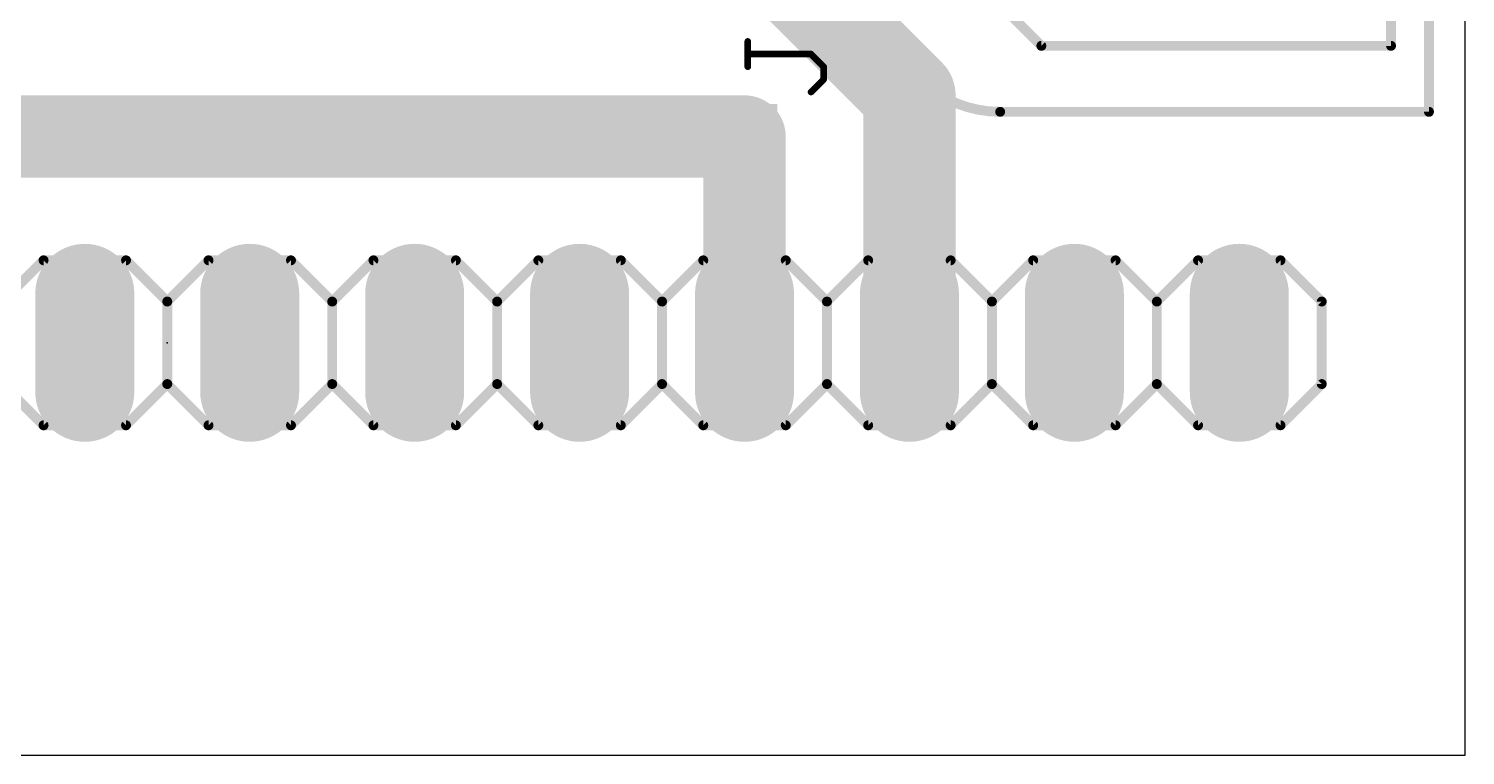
# Model space of a CAD drawing. Extents: x -1 to 60.6, y -1.3 to 45.7.
# Drawn here: x 38.51 to 60.63, y -1.27 to 9.92 of the extents above; entities that cross this region are included whole.
import ezdxf

# ---------------------------------------------------------------- set-up
doc = ezdxf.new("R2010")
doc.units = 0
for name, color, linetype in [('1', 22, 'CONTINUOUS'), ('16', 175, 'CONTINUOUS'), ('17', 82, 'CONTINUOUS'), ('18', 82, 'CONTINUOUS'), ('20', 7, 'CONTINUOUS'), ('21', 253, 'CONTINUOUS'), ('23', 7, 'CONTINUOUS'), ('25', 253, 'CONTINUOUS'), ('51', 253, 'CONTINUOUS')]:
    doc.layers.add(name, color=color, linetype=linetype)

# ---------------------------------------------------------------- blocks, each defined once
blk = doc.blocks.new('RECT')
blk.add_solid([(-0.5, -0.5), (0.5, -0.5), (-0.5, 0.5), (0.5, 0.5)])
blk = doc.blocks.new('LONGP100')
at = {"const_width": 1}
blk.add_lwpolyline([(-0.5, 0), (0.5, 0)], dxfattribs=at)
at = {"const_width": 0.5}
for points in [[(-0.5, 0.25, 1), (-0.5, -0.25)], [(0.5, -0.25, 1), (0.5, 0.25)]]:
    blk.add_lwpolyline(points, format="xyb", dxfattribs=at)
blk = doc.blocks.new('SQUAREV')
blk.add_solid([(-0.5, -0.5), (0.5, -0.5), (-0.5, 0.5), (0.5, 0.5)])

msp = doc.modelspace()

# ---------------------------------------------------------------- linework, layer by layer
at = {"layer": '1', "const_width": 1.27}
msp.add_lwpolyline([(20.955, 8.255), (49.53, 8.255)], dxfattribs=at)
at = {"layer": '1', "const_width": 0.635}
msp.add_lwpolyline([(49.53, 7.9375, 1), (49.53, 8.5725)], format="xyb", dxfattribs=at)
at = {"layer": '16'}
for points, const_width in [([(49.53, 11.43), (52.07, 8.89)], 1.4224), ([(52.07, 8.89), (52.07, 5.08)], 1.4224), ([(49.53, 8.255), (49.53, 5.08)], 1.27)]:
    msp.add_lwpolyline(points, dxfattribs=dict(at, const_width=const_width))
for points, const_width in [([(52.4256, 8.89, 1), (51.7144, 8.89)], 0.7112), ([(51.8186, 8.6386, 1), (52.3214, 9.1414)], 0.7112), ([(49.8475, 8.255, 1), (49.2125, 8.255)], 0.635), ([(49.2125, 5.08, 1), (49.8475, 5.08)], 0.635), ([(51.7144, 5.08, 1), (52.4256, 5.08)], 0.7112)]:
    msp.add_lwpolyline(points, format="xyb", dxfattribs=dict(at, const_width=const_width))
at = {"layer": '20'}
for p, q in [((60.63, -1.27), (60.63, 45.71)), ((0, -1.27), (60.63, -1.27))]:
    msp.add_line(p, q, dxfattribs=at)
at = {"layer": '21', "const_width": 0.1524}
for points in [[(60.071, 32.004), (60.071, 8.636)], [(54.102, 9.652), (52.324, 11.43)], [(54.102, 9.652), (59.4868, 9.652)], [(60.071, 8.636), (53.467, 8.636)], [(38.735, 6.35), (38.1, 5.715)], [(38.735, 6.35), (40.005, 6.35)], [(40.005, 6.35), (40.64, 5.715)], [(40.64, 5.715), (41.275, 6.35)], [(41.275, 6.35), (42.545, 6.35)], [(42.545, 6.35), (43.18, 5.715)], [(43.18, 5.715), (43.815, 6.35)], [(43.815, 6.35), (45.085, 6.35)], [(45.085, 6.35), (45.72, 5.715)], [(46.355, 6.35), (45.72, 5.715)], [(46.355, 6.35), (47.625, 6.35)], [(47.625, 6.35), (48.26, 5.715)], [(48.26, 5.715), (48.895, 6.35)], [(48.895, 6.35), (50.165, 6.35)], [(50.165, 6.35), (50.8, 5.715)], [(50.8, 5.715), (51.435, 6.35)], [(51.435, 6.35), (52.705, 6.35)], [(52.705, 6.35), (53.34, 5.715)], [(53.975, 6.35), (53.34, 5.715)], [(53.975, 6.35), (55.245, 6.35)], [(55.245, 6.35), (55.88, 5.715)], [(55.88, 5.715), (56.515, 6.35)], [(56.515, 6.35), (57.785, 6.35)], [(57.785, 6.35), (58.42, 5.715)], [(40.64, 5.715), (40.64, 4.445)], [(43.18, 5.715), (43.18, 4.445)], [(45.72, 5.715), (45.72, 4.445)], [(48.26, 5.715), (48.26, 4.445)], [(50.8, 5.715), (50.8, 4.445)], [(53.34, 5.715), (53.34, 4.445)], [(55.88, 5.715), (55.88, 4.445)], [(58.42, 5.715), (58.42, 4.445)], [(38.1, 4.445), (38.735, 3.81)], [(40.64, 4.445), (40.005, 3.81)], [(41.275, 3.81), (40.64, 4.445)], [(43.18, 4.445), (42.545, 3.81)], [(43.815, 3.81), (43.18, 4.445)], [(45.72, 4.445), (45.085, 3.81)], [(45.72, 4.445), (46.355, 3.81)], [(48.26, 4.445), (47.625, 3.81)], [(48.895, 3.81), (48.26, 4.445)], [(50.8, 4.445), (50.165, 3.81)], [(51.435, 3.81), (50.8, 4.445)], [(53.34, 4.445), (52.705, 3.81)], [(53.34, 4.445), (53.975, 3.81)], [(55.88, 4.445), (55.245, 3.81)], [(56.515, 3.81), (55.88, 4.445)], [(58.42, 4.445), (57.785, 3.81)], [(40.005, 3.81), (38.735, 3.81)], [(42.545, 3.81), (41.275, 3.81)], [(45.085, 3.81), (43.815, 3.81)], [(47.625, 3.81), (46.355, 3.81)], [(50.165, 3.81), (48.895, 3.81)], [(52.705, 3.81), (51.435, 3.81)], [(55.245, 3.81), (53.975, 3.81)], [(57.785, 3.81), (56.515, 3.81)]]:
    msp.add_lwpolyline(points, dxfattribs=at)
at = {"layer": '21'}
for points, const_width in [([(51.6888, 10.541, 0.4345), (53.467, 8.636)], 0.1524), ([(54.102, 9.6901, 1), (54.102, 9.6139)], 0.0762), ([(54.0751, 9.6251, 1), (54.1289, 9.6789)], 0.0762), ([(59.4868, 9.6139, 1), (59.4868, 9.6901)], 0.0762), ([(53.467, 8.6741, 1), (53.467, 8.5979)], 0.0762), ([(53.467, 8.5979, 1), (53.467, 8.6741)], 0.0762), ([(60.0329, 8.636, 1), (60.1091, 8.636)], 0.0762), ([(60.071, 8.5979, 1), (60.071, 8.6741)], 0.0762), ([(38.735, 6.3881, 1), (38.735, 6.3119)], 0.0762), ([(38.7619, 6.3231, 1), (38.7081, 6.3769)], 0.0762), ([(40.0319, 6.3769, 1), (39.9781, 6.3231)], 0.0762), ([(40.005, 6.3119, 1), (40.005, 6.3881)], 0.0762), ([(41.275, 6.3881, 1), (41.275, 6.3119)], 0.0762), ([(41.3019, 6.3231, 1), (41.2481, 6.3769)], 0.0762), ([(42.5719, 6.3769, 1), (42.5181, 6.3231)], 0.0762), ([(42.545, 6.3119, 1), (42.545, 6.3881)], 0.0762), ([(43.815, 6.3881, 1), (43.815, 6.3119)], 0.0762), ([(43.8419, 6.3231, 1), (43.7881, 6.3769)], 0.0762), ([(45.1119, 6.3769, 1), (45.0581, 6.3231)], 0.0762), ([(45.085, 6.3119, 1), (45.085, 6.3881)], 0.0762), ([(46.355, 6.3881, 1), (46.355, 6.3119)], 0.0762), ([(46.3819, 6.3231, 1), (46.3281, 6.3769)], 0.0762), ([(47.6519, 6.3769, 1), (47.5981, 6.3231)], 0.0762), ([(47.625, 6.3119, 1), (47.625, 6.3881)], 0.0762), ([(48.895, 6.3881, 1), (48.895, 6.3119)], 0.0762), ([(48.9219, 6.3231, 1), (48.8681, 6.3769)], 0.0762), ([(50.1919, 6.3769, 1), (50.1381, 6.3231)], 0.0762), ([(50.165, 6.3119, 1), (50.165, 6.3881)], 0.0762), ([(51.435, 6.3881, 1), (51.435, 6.3119)], 0.0762), ([(51.4619, 6.3231, 1), (51.4081, 6.3769)], 0.0762), ([(52.7319, 6.3769, 1), (52.6781, 6.3231)], 0.0762), ([(52.705, 6.3119, 1), (52.705, 6.3881)], 0.0762), ([(53.975, 6.3881, 1), (53.975, 6.3119)], 0.0762), ([(54.0019, 6.3231, 1), (53.9481, 6.3769)], 0.0762), ([(55.2719, 6.3769, 1), (55.2181, 6.3231)], 0.0762), ([(55.245, 6.3119, 1), (55.245, 6.3881)], 0.0762), ([(56.515, 6.3881, 1), (56.515, 6.3119)], 0.0762), ([(56.5419, 6.3231, 1), (56.4881, 6.3769)], 0.0762), ([(57.8119, 6.3769, 1), (57.7581, 6.3231)], 0.0762), ([(57.785, 6.3119, 1), (57.785, 6.3881)], 0.0762), ([(40.6781, 5.715, 1), (40.6019, 5.715)], 0.0762), ([(40.6131, 5.7419, 1), (40.6669, 5.6881)], 0.0762), ([(40.6131, 5.6881, 1), (40.6669, 5.7419)], 0.0762), ([(43.2181, 5.715, 1), (43.1419, 5.715)], 0.0762), ([(43.1531, 5.7419, 1), (43.2069, 5.6881)], 0.0762), ([(43.1531, 5.6881, 1), (43.2069, 5.7419)], 0.0762), ([(45.7581, 5.715, 1), (45.6819, 5.715)], 0.0762), ([(45.6931, 5.7419, 1), (45.7469, 5.6881)], 0.0762), ([(45.6931, 5.6881, 1), (45.7469, 5.7419)], 0.0762), ([(48.2981, 5.715, 1), (48.2219, 5.715)], 0.0762), ([(48.2331, 5.7419, 1), (48.2869, 5.6881)], 0.0762), ([(48.2331, 5.6881, 1), (48.2869, 5.7419)], 0.0762), ([(50.8381, 5.715, 1), (50.7619, 5.715)], 0.0762), ([(50.7731, 5.7419, 1), (50.8269, 5.6881)], 0.0762), ([(50.7731, 5.6881, 1), (50.8269, 5.7419)], 0.0762), ([(53.3781, 5.715, 1), (53.3019, 5.715)], 0.0762), ([(53.3131, 5.7419, 1), (53.3669, 5.6881)], 0.0762), ([(53.3131, 5.6881, 1), (53.3669, 5.7419)], 0.0762), ([(55.9181, 5.715, 1), (55.8419, 5.715)], 0.0762), ([(55.8531, 5.7419, 1), (55.9069, 5.6881)], 0.0762), ([(55.8531, 5.6881, 1), (55.9069, 5.7419)], 0.0762), ([(58.4581, 5.715, 1), (58.3819, 5.715)], 0.0762), ([(58.3931, 5.6881, 1), (58.4469, 5.7419)], 0.0762), ([(40.6019, 4.445, 1), (40.6781, 4.445)], 0.0762), ([(40.6669, 4.4719, 1), (40.6131, 4.4181)], 0.0762), ([(40.6669, 4.4181, 1), (40.6131, 4.4719)], 0.0762), ([(43.1419, 4.445, 1), (43.2181, 4.445)], 0.0762), ([(43.2069, 4.4719, 1), (43.1531, 4.4181)], 0.0762), ([(43.2069, 4.4181, 1), (43.1531, 4.4719)], 0.0762), ([(45.6819, 4.445, 1), (45.7581, 4.445)], 0.0762), ([(45.7469, 4.4719, 1), (45.6931, 4.4181)], 0.0762), ([(45.7469, 4.4181, 1), (45.6931, 4.4719)], 0.0762), ([(48.2219, 4.445, 1), (48.2981, 4.445)], 0.0762), ([(48.2869, 4.4719, 1), (48.2331, 4.4181)], 0.0762), ([(48.2869, 4.4181, 1), (48.2331, 4.4719)], 0.0762), ([(50.7619, 4.445, 1), (50.8381, 4.445)], 0.0762), ([(50.8269, 4.4719, 1), (50.7731, 4.4181)], 0.0762), ([(50.8269, 4.4181, 1), (50.7731, 4.4719)], 0.0762), ([(53.3019, 4.445, 1), (53.3781, 4.445)], 0.0762), ([(53.3669, 4.4719, 1), (53.3131, 4.4181)], 0.0762), ([(53.3669, 4.4181, 1), (53.3131, 4.4719)], 0.0762), ([(55.8419, 4.445, 1), (55.9181, 4.445)], 0.0762), ([(55.9069, 4.4719, 1), (55.8531, 4.4181)], 0.0762), ([(55.9069, 4.4181, 1), (55.8531, 4.4719)], 0.0762), ([(58.3819, 4.445, 1), (58.4581, 4.445)], 0.0762), ([(58.4469, 4.4181, 1), (58.3931, 4.4719)], 0.0762), ([(38.735, 3.8481, 1), (38.735, 3.7719)], 0.0762), ([(38.7081, 3.7831, 1), (38.7619, 3.8369)], 0.0762), ([(39.9781, 3.8369, 1), (40.0319, 3.7831)], 0.0762), ([(40.005, 3.7719, 1), (40.005, 3.8481)], 0.0762), ([(41.275, 3.8481, 1), (41.275, 3.7719)], 0.0762), ([(41.2481, 3.7831, 1), (41.3019, 3.8369)], 0.0762), ([(42.5181, 3.8369, 1), (42.5719, 3.7831)], 0.0762), ([(42.545, 3.7719, 1), (42.545, 3.8481)], 0.0762), ([(43.815, 3.8481, 1), (43.815, 3.7719)], 0.0762), ([(43.7881, 3.7831, 1), (43.8419, 3.8369)], 0.0762), ([(45.0581, 3.8369, 1), (45.1119, 3.7831)], 0.0762), ([(45.085, 3.7719, 1), (45.085, 3.8481)], 0.0762), ([(46.355, 3.8481, 1), (46.355, 3.7719)], 0.0762), ([(46.3281, 3.7831, 1), (46.3819, 3.8369)], 0.0762), ([(47.5981, 3.8369, 1), (47.6519, 3.7831)], 0.0762), ([(47.625, 3.7719, 1), (47.625, 3.8481)], 0.0762), ([(48.895, 3.8481, 1), (48.895, 3.7719)], 0.0762), ([(48.8681, 3.7831, 1), (48.9219, 3.8369)], 0.0762), ([(50.1381, 3.8369, 1), (50.1919, 3.7831)], 0.0762), ([(50.165, 3.7719, 1), (50.165, 3.8481)], 0.0762), ([(51.435, 3.8481, 1), (51.435, 3.7719)], 0.0762), ([(51.4081, 3.7831, 1), (51.4619, 3.8369)], 0.0762), ([(52.6781, 3.8369, 1), (52.7319, 3.7831)], 0.0762), ([(52.705, 3.7719, 1), (52.705, 3.8481)], 0.0762), ([(53.975, 3.8481, 1), (53.975, 3.7719)], 0.0762), ([(53.9481, 3.7831, 1), (54.0019, 3.8369)], 0.0762), ([(55.2181, 3.8369, 1), (55.2719, 3.7831)], 0.0762), ([(55.245, 3.7719, 1), (55.245, 3.8481)], 0.0762), ([(56.515, 3.8481, 1), (56.515, 3.7719)], 0.0762), ([(56.4881, 3.7831, 1), (56.5419, 3.8369)], 0.0762), ([(57.7581, 3.8369, 1), (57.8119, 3.7831)], 0.0762), ([(57.785, 3.7719, 1), (57.785, 3.8481)], 0.0762)]:
    msp.add_lwpolyline(points, format="xyb", dxfattribs=dict(at, const_width=const_width))
at = {"layer": '23'}
msp.add_point((40.64, 5.08), dxfattribs=at)
at = {"layer": '25', "const_width": 0.1016}
for points in [[(49.5798, 9.3306), (49.5798, 9.7204)], [(50.5543, 9.5255), (49.5798, 9.5255)], [(50.7492, 9.3306), (50.5543, 9.5255)], [(50.7492, 9.1357), (50.7492, 9.3306)], [(50.5543, 8.9408), (50.7492, 9.1357)]]:
    msp.add_lwpolyline(points, dxfattribs=at)
at = {"layer": '25', "const_width": 0.0508}
for points in [[(49.6052, 9.7204, 1), (49.5544, 9.7204)], [(49.5798, 9.5509, 1), (49.5798, 9.5001)], [(50.5723, 9.5435, 1), (50.5363, 9.5075)], [(50.5543, 9.5001, 1), (50.5543, 9.5509)], [(49.5544, 9.3306, 1), (49.6052, 9.3306)], [(50.7746, 9.3306, 1), (50.7238, 9.3306)], [(50.7312, 9.3126, 1), (50.7672, 9.3486)], [(50.7238, 9.1357, 1), (50.7746, 9.1357)], [(50.7672, 9.1177, 1), (50.7312, 9.1537)], [(50.5363, 8.9588, 1), (50.5723, 8.9228)]]:
    msp.add_lwpolyline(points, format="xyb", dxfattribs=at)
at = {"layer": '51', "const_width": 0.1524}
msp.add_lwpolyline([(59.4868, 9.652), (59.4868, 30.988)], dxfattribs=at)
at = {"layer": '51', "const_width": 0.0762}
msp.add_lwpolyline([(59.4487, 9.652, 1), (59.5249, 9.652)], format="xyb", dxfattribs=at)

# ---------------------------------------------------------------- block references
at = {"layer": '17', "xscale": 1.524, "yscale": 1.524, "rotation": 90}
for p in [(39.37, 5.08), (39.37, 5.08), (41.91, 5.08), (41.91, 5.08), (44.45, 5.08), (44.45, 5.08), (46.99, 5.08), (46.99, 5.08), (49.53, 5.08), (49.53, 5.08), (52.07, 5.08), (52.07, 5.08), (54.61, 5.08), (54.61, 5.08), (57.15, 5.08), (57.15, 5.08)]:
    msp.add_blockref('LONGP100', p, dxfattribs=at)
at = {"layer": '18', "xscale": 1.0064, "yscale": 1.0064}
msp.add_blockref('SQUAREV', (49.53, 8.255), dxfattribs=at)
msp.add_blockref('SQUAREV', (49.53, 8.255), dxfattribs=at)
at = {"layer": '51', "xscale": 0.508, "yscale": 0.508}
for p in [(39.37, 5.08), (41.91, 5.08), (44.45, 5.08), (46.99, 5.08), (49.53, 5.08), (52.07, 5.08), (54.61, 5.08), (57.15, 5.08)]:
    msp.add_blockref('RECT', p, dxfattribs=at)

doc.saveas('drawing.dxf')
